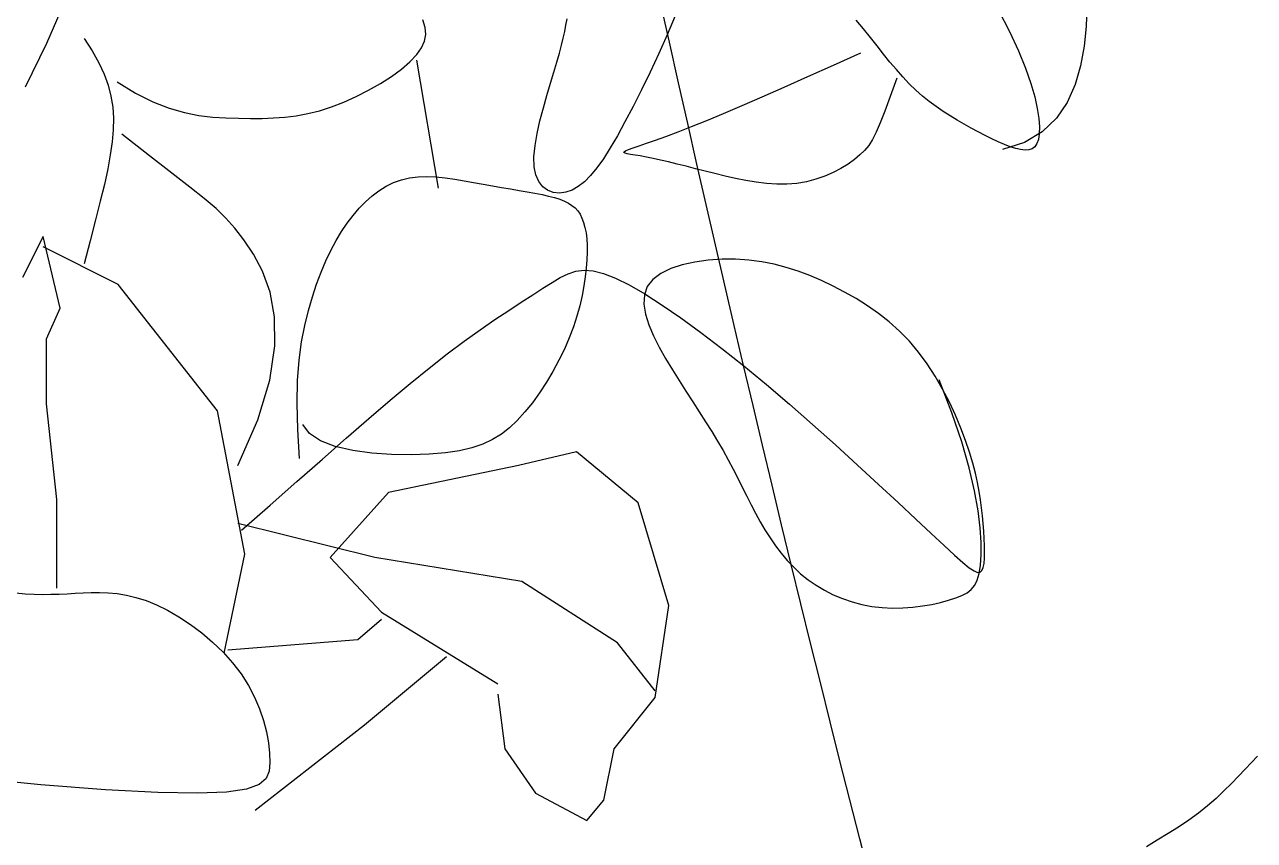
# Model space of a CAD drawing. Header units: metres. Extents: x 10 to 239, y 2 to 253.
# Drawn here: x 92.76 to 95.508, y 54.838 to 56.663 of the extents above; entities that cross this region are included whole.
import ezdxf

# ---------------------------------------------------------------- set-up
doc = ezdxf.new("R2010")
doc.units = ezdxf.units.M
doc.header["$MEASUREMENT"] = 0
doc.layers.add('1', color=7, linetype='Continuous')
doc.layers.add('cot200', color=9, linetype='Continuous')
doc.layers.add('bloques ARBOLES', color=7, linetype='Continuous', true_color=0xb8d897)

# ---------------------------------------------------------------- blocks, each defined once
blk = doc.blocks.new('ARB5')
blk.add_lwpolyline([(918, -3536.1), (946.8, -3506.6), (976.8, -3474.8), (1008.2, -3441.4), (1041.3, -3406.8), (1076.5, -3371.6), (1113.8, -3336.2), (1153.8, -3301.1), (1196.5, -3266.9), (1242.2, -3233.8), (1290.3, -3201.7), (1340, -3170.4), (1390.7, -3139.3), (1441.6, -3108.2)])
blk = doc.blocks.new('A$C6F4E7DED')
for p, q in [((39.56, 1094.82), (40.06, 1083.56)), ((91.85, 1093.27), (85.34, 1080.61)), ((282.86, 1089.98), (287.53, 1078.79)), ((654.17, 1073.88), (644.26, 1096.47)), ((40.06, 1083.56), (41.24, 1072.02)), ((171.62, 1082.22), (175.84, 1087.41)), ((347.38, 1084.47), (346.72, 1088.09)), ((348.14, 1080.75), (347.38, 1084.47)), ((430.24, 1079.02), (430.6, 1083.14)), ((430.6, 1083.14), (431.92, 1087.51)), ((85.34, 1080.61), (80.06, 1069.21)), ((163.6, 1072.14), (167.55, 1077.12)), ((167.55, 1077.12), (171.62, 1082.22)), ((287.53, 1078.79), (292.47, 1067.65)), ((349.01, 1076.81), (348.14, 1080.75)), ((350.05, 1072.55), (349.01, 1076.81)), ((430.9, 1075.03), (430.24, 1079.02)), ((632.09, 1076.59), (627.24, 1069.24)), ((41.24, 1072.02), (43.33, 1060.48)), ((80.06, 1069.21), (75.9, 1059.02)), ((159.74, 1067.3), (163.6, 1072.14)), ((189.38, 1060.77), (173.15, 1068.09)), ((351.28, 1067.86), (350.05, 1072.55)), ((432.63, 1071.07), (430.9, 1075.03)), ((435.51, 1067.02), (432.63, 1071.07)), ((627.24, 1069.24), (623.29, 1062.26)), ((666.66, 1047.9), (654.17, 1073.88)), ((152.19, 1058.14), (155.95, 1062.63)), ((155.95, 1062.63), (159.74, 1067.3)), ((204.48, 1054), (189.38, 1060.77)), ((292.47, 1067.65), (297.55, 1056.74)), ((352.73, 1062.62), (351.28, 1067.86)), ((354.46, 1056.72), (352.73, 1062.62)), ((422.71, 988.17), (435.51, 1063.83)), ((439.55, 1062.81), (435.51, 1067.02)), ((444.6, 1058.5), (439.55, 1062.81)), ((623.29, 1062.26), (620.17, 1055.55)), ((43.33, 1060.48), (46.59, 1049.29)), ((75.9, 1059.02), (72.74, 1049.99)), ((144.64, 1049.83), (148.43, 1053.87)), ((148.43, 1053.87), (152.19, 1058.14)), ((218.49, 1047.76), (204.48, 1054)), ((297.55, 1056.74), (302.67, 1046.25)), ((356.45, 1050.12), (354.46, 1056.72)), ((450.48, 1054.19), (444.6, 1058.5)), ((457.02, 1049.98), (450.48, 1054.19)), ((620.17, 1055.55), (617.81, 1049.02)), ((46.59, 1049.29), (51.27, 1038.81)), ((72.74, 1049.99), (70.46, 1042.05)), ((140.78, 1046.05), (144.64, 1049.83)), ((151.82, 1053.17), (155.8, 1042.33)), ((231.44, 1042.06), (218.49, 1047.76)), ((302.67, 1046.25), (307.69, 1036.35)), ((358.59, 1042.96), (356.45, 1050.12)), ((464.02, 1045.96), (457.02, 1049.98)), ((612.55, 1051.04), (601.7, 1044.31)), ((617.81, 1049.02), (616.17, 1042.55)), ((70.46, 1042.05), (68.94, 1035.16)), ((128.74, 1036.27), (132.82, 1039.3)), ((132.82, 1039.3), (136.84, 1042.55)), ((136.84, 1042.55), (140.78, 1046.05)), ((155.8, 1042.33), (159.06, 1033.58)), ((243.35, 1036.89), (231.44, 1042.06)), ((360.73, 1035.48), (358.59, 1042.96)), ((471.31, 1042.25), (464.02, 1045.96)), ((478.69, 1038.94), (471.31, 1042.25)), ((591.49, 1039.16), (581.87, 1035.38)), ((601.7, 1044.31), (591.49, 1039.16)), ((616.17, 1042.55), (615.18, 1036.06)), ((51.27, 1038.81), (57.64, 1029.38)), ((68.94, 1035.16), (68.06, 1029.25)), ((120.45, 1030.8), (124.61, 1033.45)), ((124.61, 1033.45), (128.74, 1036.27)), ((159.06, 1033.58), (161.78, 1026.61)), ((254.25, 1032.24), (243.35, 1036.89)), ((264.17, 1028.11), (254.25, 1032.24)), ((307.69, 1036.35), (312.51, 1027.24)), ((362.72, 1027.89), (360.73, 1035.48)), ((485.99, 1036.12), (478.69, 1038.94)), ((493.07, 1033.88), (485.99, 1036.12)), ((499.95, 1032.17), (493.07, 1033.88)), ((506.7, 1030.93), (499.95, 1032.17)), ((572.8, 1032.75), (564.22, 1031.05)), ((581.87, 1035.38), (572.8, 1032.75)), ((615.18, 1036.06), (614.78, 1029.43)), ((57.64, 1029.38), (65.96, 1021.35)), ((68.06, 1029.25), (67.71, 1024.28)), ((107.94, 1023.61), (112.1, 1025.91)), ((112.1, 1025.91), (116.27, 1028.3)), ((116.27, 1028.3), (120.45, 1030.8)), ((161.78, 1026.61), (164.15, 1021.12)), ((273.13, 1024.49), (264.17, 1028.11)), ((281.17, 1021.37), (273.13, 1024.49)), ((312.51, 1027.24), (317.02, 1019.06)), ((364.41, 1020.4), (362.72, 1027.89)), ((513.39, 1030.08), (506.7, 1030.93)), ((520.09, 1029.57), (513.39, 1030.08)), ((526.86, 1029.33), (520.09, 1029.57)), ((533.78, 1029.29), (526.86, 1029.33)), ((540.92, 1029.37), (533.78, 1029.29)), ((548.33, 1029.58), (540.92, 1029.37)), ((556.09, 1030.06), (548.33, 1029.58)), ((564.22, 1031.05), (556.09, 1030.06)), ((614.78, 1029.43), (614.91, 1022.58)), ((65.96, 1021.35), (76.49, 1015.07)), ((67.71, 1024.28), (67.79, 1020.19)), ((67.79, 1020.19), (68.26, 1016.92)), ((91.97, 1015.49), (95.79, 1017.29)), ((95.79, 1017.29), (99.75, 1019.27)), ((99.75, 1019.27), (103.81, 1021.39)), ((103.81, 1021.39), (107.94, 1023.61)), ((164.15, 1021.12), (166.34, 1016.79)), ((288.29, 1018.72), (281.17, 1021.37)), ((294.5, 1016.49), (288.29, 1018.72)), ((317.02, 1019.06), (321.24, 1011.83)), ((365.65, 1013.24), (364.41, 1020.4)), ((593.43, 1007.18), (609.86, 1020.06)), ((614.91, 1022.58), (615.52, 1015.39)), ((68.26, 1016.92), (69.12, 1014.39)), ((69.12, 1014.39), (70.35, 1012.56)), ((70.35, 1012.56), (71.95, 1011.36)), ((71.95, 1011.36), (73.89, 1010.72)), ((73.89, 1010.72), (76.17, 1010.58)), ((76.17, 1010.58), (78.77, 1010.89)), ((76.49, 1015.07), (89.5, 1010.89)), ((78.77, 1010.89), (81.69, 1011.57)), ((81.69, 1011.57), (84.89, 1012.59)), ((84.89, 1012.59), (88.33, 1013.91)), ((88.33, 1013.91), (91.97, 1015.49)), ((166.34, 1016.79), (168.54, 1013.31)), ((168.54, 1013.31), (170.93, 1010.39)), ((170.93, 1010.39), (173.68, 1007.71)), ((299.81, 1014.64), (294.5, 1016.49)), ((304.22, 1013.13), (299.81, 1014.64)), ((307.74, 1011.92), (304.22, 1013.13)), ((310.38, 1010.95), (307.74, 1011.92)), ((312.15, 1010.19), (310.38, 1010.95)), ((313.06, 1009.6), (312.15, 1010.19)), ((321.24, 1011.83), (325.25, 1005.51)), ((366.3, 1006.63), (365.65, 1013.24)), ((615.52, 1015.39), (616.6, 1007.71)), ((173.68, 1007.71), (176.95, 1005.02)), ((176.95, 1005.02), (180.71, 1002.35)), ((281.76, 1002.31), (286.78, 1003.55)), ((286.78, 1003.55), (291.5, 1004.66)), ((291.5, 1004.66), (295.88, 1005.64)), ((295.88, 1005.64), (299.89, 1006.46)), ((299.89, 1006.46), (303.47, 1007.11)), ((303.47, 1007.11), (306.58, 1007.62)), ((306.58, 1007.62), (309.16, 1008.03)), ((309.16, 1008.03), (311.15, 1008.4)), ((311.15, 1008.4), (312.5, 1008.75)), ((312.5, 1008.75), (313.16, 1009.14)), ((313.16, 1009.14), (313.06, 1009.6)), ((325.25, 1005.51), (329.08, 1000.09)), ((366.19, 1000.78), (366.3, 1006.63)), ((580.17, 996.93), (593.43, 1007.18)), ((616.6, 1007.71), (618.12, 999.41)), ((180.71, 1002.35), (184.93, 999.76)), ((184.93, 999.76), (189.55, 997.34)), ((189.55, 997.34), (194.51, 995.16)), ((253.37, 995.24), (259.36, 996.7)), ((259.36, 996.7), (265.23, 998.16)), ((265.23, 998.16), (270.94, 999.6)), ((270.94, 999.6), (276.46, 1000.99)), ((276.46, 1000.99), (281.76, 1002.31)), ((329.08, 1000.09), (332.8, 995.55)), ((332.8, 995.55), (336.45, 991.85)), ((363.49, 991.92), (365.23, 995.87)), ((365.23, 995.87), (366.19, 1000.78)), ((569.55, 988.72), (580.17, 996.93)), ((618.12, 999.41), (620.09, 990.34)), ((194.51, 995.16), (199.78, 993.3)), ((199.78, 993.3), (205.29, 991.83)), ((205.29, 991.83), (211.01, 990.84)), ((211.01, 990.84), (216.88, 990.37)), ((216.88, 990.37), (222.86, 990.38)), ((222.86, 990.38), (228.93, 990.8)), ((228.93, 990.8), (235.05, 991.57)), ((235.05, 991.57), (241.19, 992.61)), ((241.19, 992.61), (247.3, 993.86)), ((247.3, 993.86), (253.37, 995.24)), ((336.45, 991.85), (340.1, 988.99)), ((340.1, 988.99), (343.79, 986.93)), ((358.19, 986.8), (361.1, 988.91)), ((361.1, 988.91), (363.49, 991.92)), ((385.4, 988.53), (380.14, 987.65)), ((390.81, 989.46), (385.4, 988.53)), ((396.33, 990.44), (390.81, 989.46)), ((401.91, 991.47), (396.33, 990.44)), ((407.52, 992.49), (401.91, 991.47)), ((413.13, 993.42), (407.52, 992.49)), ((418.68, 994.19), (413.13, 993.42)), ((424.16, 994.72), (418.68, 994.19)), ((429.53, 994.94), (424.16, 994.72)), ((434.75, 994.77), (429.53, 994.94)), ((439.78, 994.14), (434.75, 994.77)), ((444.59, 993), (439.78, 994.14)), ((449.2, 991.34), (444.59, 993)), ((453.61, 989.19), (449.2, 991.34)), ((457.84, 986.57), (453.61, 989.19)), ((561.04, 981.95), (569.55, 988.72)), ((620.09, 990.34), (622.48, 980.34)), ((343.79, 986.93), (347.55, 985.66)), ((347.55, 985.66), (351.29, 985.2)), ((351.06, 981.51), (348.33, 980.44)), ((354.14, 982.47), (351.06, 981.51)), ((351.29, 985.2), (354.88, 985.57)), ((357.6, 983.38), (354.14, 982.47)), ((354.88, 985.57), (358.19, 986.8)), ((361.46, 984.25), (357.6, 983.38)), ((365.69, 985.1), (361.46, 984.25)), ((370.24, 985.94), (365.69, 985.1)), ((375.07, 986.78), (370.24, 985.94)), ((380.14, 987.65), (375.07, 986.78)), ((461.89, 983.52), (457.84, 986.57)), ((465.78, 980.04), (461.89, 983.52)), ((554.12, 976.03), (561.04, 981.95)), ((340.44, 974.62), (339.07, 972.61)), ((342.02, 976.37), (340.44, 974.62)), ((343.84, 977.91), (342.02, 976.37)), ((345.94, 979.25), (343.84, 977.91)), ((348.33, 980.44), (345.94, 979.25)), ((469.52, 976.18), (465.78, 980.04)), ((473.12, 971.94), (469.52, 976.18)), ((548.26, 970.37), (554.12, 976.03)), ((622.48, 980.34), (625.28, 969.27)), ((336.93, 967.74), (336.14, 964.86)), ((337.91, 970.32), (336.93, 967.74)), ((339.07, 972.61), (337.91, 970.32)), ((476.59, 967.34), (473.12, 971.94)), ((479.94, 962.38), (476.59, 967.34)), ((542.94, 964.38), (548.26, 970.37)), ((625.28, 969.27), (628.49, 956.99)), ((335.54, 961.67), (335.13, 958.17)), ((336.14, 964.86), (335.54, 961.67)), ((483.15, 957.04), (479.94, 962.38)), ((537.61, 957.47), (542.94, 964.38)), ((646.23, 917.09), (656.33, 959.49)), ((656.33, 959.49), (668.46, 935.26)), ((334.91, 954.34), (334.88, 950.19)), ((335.13, 958.17), (334.91, 954.34)), ((486.23, 951.28), (483.15, 957.04)), ((531.99, 949.09), (537.61, 957.47)), ((611.88, 931.22), (656.33, 953.43)), ((628.49, 956.99), (632.09, 943.33)), ((224.38, 943.12), (231.74, 944.55)), ((231.74, 944.55), (239.31, 945.53)), ((239.31, 945.53), (247.13, 946.03)), ((247.13, 946.03), (255.19, 946.02)), ((255.19, 946.02), (263.29, 945.49)), ((263.29, 945.49), (271.2, 944.4)), ((334.88, 950.19), (335.03, 945.69)), ((335.03, 945.69), (335.39, 940.85)), ((489.18, 945.1), (486.23, 951.28)), ((491.99, 938.48), (489.18, 945.1)), ((526.59, 938.92), (531.99, 949.09)), ((203.23, 936.42), (210.16, 939.03)), ((210.16, 939.03), (217.2, 941.27)), ((217.2, 941.27), (224.38, 943.12)), ((271.2, 944.4), (278.66, 942.74)), ((278.66, 942.74), (285.45, 940.49)), ((285.45, 940.49), (291.32, 937.6)), ((291.32, 937.6), (296.03, 934.07)), ((325.21, 937.67), (318.19, 934.92)), ((331.27, 939.18), (325.21, 937.67)), ((336.61, 939.57), (331.27, 939.18)), ((335.39, 940.85), (335.95, 935.69)), ((341.47, 938.96), (336.61, 939.57)), ((346.1, 937.46), (341.47, 938.96)), ((350.73, 935.21), (346.1, 937.46)), ((494.67, 931.39), (491.99, 938.48)), ((522.17, 926.66), (526.59, 938.92)), ((182.73, 926.66), (189.54, 930.21)), ((189.54, 930.21), (196.36, 933.47)), ((196.36, 933.47), (203.23, 936.42)), ((296.03, 934.07), (299.33, 929.87)), ((310.03, 930.85), (300.79, 925.51)), ((318.19, 934.92), (310.03, 930.85)), ((335.95, 935.69), (336.77, 930.24)), ((336.77, 930.24), (337.85, 924.53)), ((355.61, 932.3), (350.73, 935.21)), ((360.97, 928.86), (355.61, 932.3)), ((497.2, 923.82), (494.67, 931.39)), ((553.28, 856.52), (611.88, 931.22)), ((169.29, 918.57), (175.96, 922.79)), ((175.96, 922.79), (182.73, 926.66)), ((300.79, 925.51), (290.58, 919)), ((299.33, 929.87), (301.07, 925)), ((301.07, 925), (301.37, 919.55)), ((337.85, 924.53), (339.24, 918.58)), ((367.01, 924.99), (360.97, 928.86)), ((373.76, 920.65), (367.01, 924.99)), ((499.58, 915.71), (497.2, 923.82)), ((519.49, 912.04), (522.17, 926.66)), ((162.76, 913.97), (169.29, 918.57)), ((290.58, 919), (279.5, 911.41)), ((301.37, 919.55), (300.45, 913.62)), ((339.24, 918.58), (340.95, 912.42)), ((381.2, 915.79), (373.76, 920.65)), ((389.32, 910.36), (381.2, 915.79)), ((501.72, 906.9), (499.58, 915.71)), ((654.31, 898.92), (646.23, 917.09)), ((150.32, 903.52), (156.42, 908.97)), ((156.42, 908.97), (162.76, 913.97)), ((279.5, 911.41), (267.69, 902.82)), ((300.45, 913.62), (298.49, 907.33)), ((340.95, 912.42), (343.02, 906.08)), ((398.09, 904.29), (389.32, 910.36)), ((519.3, 894.77), (519.49, 912.04)), ((144.51, 897.6), (150.32, 903.52)), ((267.69, 902.82), (255.25, 893.33)), ((298.49, 907.33), (295.72, 900.78)), ((343.02, 906.08), (345.47, 899.59)), ((407.5, 897.54), (398.09, 904.29)), ((503.55, 897.19), (501.72, 906.9)), ((139.02, 891.18), (144.51, 897.6)), ((292.32, 894.1), (288.52, 887.38)), ((295.72, 900.78), (292.32, 894.1)), ((345.47, 899.59), (348.32, 892.98)), ((417.53, 890.04), (407.5, 897.54)), ((504.97, 886.38), (503.55, 897.19)), ((522.34, 874.56), (519.3, 894.77)), ((654.31, 860.55), (654.31, 898.92)), ((133.9, 884.24), (139.02, 891.18)), ((255.25, 893.33), (242.3, 883.02)), ((288.52, 887.38), (284.51, 880.74)), ((348.32, 892.98), (351.54, 886.33)), ((428.16, 881.75), (417.53, 890.04)), ((129.17, 876.91), (133.9, 884.24)), ((242.3, 883.02), (228.94, 872)), ((284.51, 880.74), (280.48, 874.28)), ((351.54, 886.33), (355.08, 879.74)), ((355.08, 879.74), (358.9, 873.3)), ((439.38, 872.62), (428.16, 881.75)), ((505.89, 874.28), (504.97, 886.38)), ((119.43, 855.32), (126.89, 874.69)), ((124.83, 869.3), (129.17, 876.91)), ((228.94, 872), (215.33, 860.37)), ((280.48, 874.28), (276.47, 867.98)), ((358.9, 873.3), (362.96, 867.09)), ((451.25, 862.65), (439.38, 872.62)), ((506.22, 860.69), (505.89, 874.28)), ((529.37, 851.14), (522.34, 874.56)), ((120.87, 861.56), (124.83, 869.3)), ((276.47, 867.98), (272.51, 861.84)), ((362.96, 867.09), (367.21, 861.21)), ((117.32, 853.83), (120.87, 861.56)), ((215.33, 860.37), (201.66, 848.38)), ((272.51, 861.84), (268.64, 855.84)), ((367.21, 861.21), (371.61, 855.75)), ((463.82, 851.85), (451.25, 862.65)), ((505.88, 845.41), (506.22, 860.69)), ((648.25, 804.02), (654.31, 860.55)), ((113.58, 838.01), (119.43, 855.32)), ((114.15, 846.22), (117.32, 853.83)), ((268.64, 855.84), (264.88, 849.97)), ((371.61, 855.75), (376.12, 850.8)), ((376.12, 850.8), (380.73, 846.42)), ((477.14, 840.24), (463.82, 851.85)), ((541.15, 824.21), (529.37, 851.14)), ((537.11, 771.72), (553.28, 856.52)), ((111.4, 838.89), (114.15, 846.22)), ((201.66, 848.38), (188.17, 836.29)), ((261.26, 844.21), (257.8, 838.55)), ((264.88, 849.97), (261.26, 844.21)), ((380.73, 846.42), (385.55, 842.63)), ((492.36, 838.65), (498.92, 842.98)), ((498.92, 842.98), (502.76, 848.44)), ((504.78, 828.25), (505.88, 845.41)), ((109.04, 831.95), (111.4, 838.89)), ((109.16, 822.65), (113.58, 838.01)), ((188.17, 836.29), (175.1, 824.38)), ((257.8, 838.55), (254.54, 832.96)), ((385.55, 842.63), (390.77, 839.39)), ((390.77, 839.39), (396.52, 836.68)), ((396.52, 836.68), (402.97, 834.49)), ((491.27, 827.82), (477.14, 840.24)), ((483.64, 835.35), (492.36, 838.65)), ((107.09, 825.52), (109.04, 831.95)), ((254.54, 832.96), (251.49, 827.44)), ((304.72, 802), (341.1, 832.29)), ((341.1, 832.29), (375.45, 824.21)), ((402.97, 834.49), (410.29, 832.79)), ((410.29, 832.79), (418.63, 831.56)), ((418.63, 831.56), (428.16, 830.77)), ((428.16, 830.77), (438.9, 830.44)), ((438.9, 830.44), (450.4, 830.62)), ((450.4, 830.62), (462.08, 831.44)), ((462.08, 831.44), (473.35, 832.98)), ((473.35, 832.98), (483.64, 835.35)), ((105.51, 819.56), (107.09, 825.52)), ((105.99, 809.13), (109.16, 822.65)), ((175.1, 824.38), (162.67, 812.91)), ((248.61, 821.99), (245.87, 816.61)), ((251.49, 827.44), (248.61, 821.99)), ((375.45, 824.21), (452.24, 808.06)), ((506.28, 814.61), (491.27, 827.82)), ((103.24, 808.78), (104.24, 814)), ((104.24, 814), (105.51, 819.56)), ((245.87, 816.61), (243.21, 811.3)), ((522.21, 800.61), (506.28, 814.61)), ((102.45, 803.82), (103.24, 808.78)), ((103.89, 797.34), (105.99, 809.13)), ((162.67, 812.91), (151.13, 802.15)), ((243.21, 811.3), (240.61, 806.07)), ((452.24, 808.06), (486.59, 769.7)), ((101.85, 799.07), (102.45, 803.82)), ((151.13, 802.15), (140.7, 792.37)), ((238.01, 800.93), (235.37, 795.87)), ((240.61, 806.07), (238.01, 800.93)), ((286.53, 741.43), (304.72, 802)), ((539.13, 785.85), (522.21, 800.61)), ((648.25, 751.53), (648.25, 804.02)), ((100.96, 789.89), (101.36, 794.44)), ((101.36, 794.44), (101.85, 799.07)), ((102.67, 787.17), (103.89, 797.34)), ((140.7, 792.37), (131.61, 783.83)), ((235.37, 795.87), (232.65, 790.9)), ((100.31, 780.94), (100.6, 785.36)), ((100.6, 785.36), (100.96, 789.89)), ((102.15, 778.5), (102.67, 787.17)), ((229.8, 786.03), (226.81, 781.28)), ((232.65, 790.9), (229.8, 786.03)), ((460.32, 769.7), (541.15, 789.89)), ((100.11, 776.71), (100.31, 780.94)), ((102.14, 771.21), (102.15, 778.5)), ((131.61, 783.83), (124.04, 776.75)), ((226.81, 781.28), (223.64, 776.67)), ((100.04, 772.77), (100.11, 776.71)), ((100.12, 769.23), (100.04, 772.77)), ((102.5, 765.2), (102.14, 771.21)), ((117.88, 771.09), (112.98, 766.77)), ((124.04, 776.75), (117.88, 771.09)), ((220.27, 772.22), (216.68, 767.97)), ((223.64, 776.67), (220.27, 772.22)), ((549.23, 713.17), (537.11, 771.72)), ((100.39, 766.18), (100.12, 769.23)), ((100.89, 763.73), (100.39, 766.18)), ((101.64, 761.96), (100.89, 763.73)), ((103.23, 760.31), (102.5, 765.2)), ((109.17, 763.69), (106.29, 761.75)), ((112.98, 766.77), (109.17, 763.69)), ((212.85, 763.93), (208.75, 760.12)), ((216.68, 767.97), (212.85, 763.93)), ((373.43, 755.57), (460.32, 769.7)), ((486.59, 769.7), (456.28, 737.4)), ((102.69, 760.98), (101.64, 761.96)), ((104.19, 760.88), (102.69, 760.98)), ((104.35, 756.39), (103.23, 760.31)), ((106.29, 761.75), (104.19, 760.88)), ((105.91, 753.27), (104.35, 756.39)), ((204.36, 756.58), (199.66, 753.32)), ((208.75, 760.12), (204.36, 756.58)), ((107.93, 750.82), (105.91, 753.27)), ((110.45, 748.86), (107.93, 750.82)), ((113.51, 747.24), (110.45, 748.86)), ((194.67, 750.36), (189.44, 747.72)), ((199.66, 753.32), (194.67, 750.36)), ((316.85, 719.23), (373.43, 755.57)), ((617.8, 748.83), (612.55, 748.35)), ((622.88, 749.01), (617.8, 748.83)), ((627.82, 748.98), (622.88, 749.01)), ((632.66, 748.81), (627.82, 748.98)), ((637.41, 748.57), (632.66, 748.81)), ((642.13, 748.33), (637.41, 748.57)), ((672.38, 748.81), (666.88, 748.29)), ((117.13, 745.81), (113.51, 747.24)), ((121.33, 744.45), (117.13, 745.81)), ((126.05, 743.16), (121.33, 744.45)), ((131.2, 742.02), (126.05, 743.16)), ((136.7, 741.06), (131.2, 742.02)), ((172.53, 741.95), (166.6, 740.81)), ((178.33, 743.5), (172.53, 741.95)), ((183.98, 745.43), (178.33, 743.5)), ((189.44, 747.72), (183.98, 745.43)), ((294.62, 686.92), (286.53, 741.43)), ((589.24, 741.72), (582.72, 738.5)), ((595.47, 744.24), (589.24, 741.72)), ((601.41, 746.14), (595.47, 744.24)), ((607.09, 747.47), (601.41, 746.14)), ((612.55, 748.35), (607.09, 747.47)), ((646.87, 748.11), (642.13, 748.33)), ((651.67, 747.96), (646.87, 748.11)), ((656.57, 747.91), (651.67, 747.96)), ((661.62, 748.01), (656.57, 747.91)), ((666.88, 748.29), (661.62, 748.01)), ((142.48, 740.33), (136.7, 741.06)), ((148.43, 739.89), (142.48, 740.33)), ((154.49, 739.8), (148.43, 739.89)), ((160.57, 740.09), (154.49, 739.8)), ((166.6, 740.81), (160.57, 740.09)), ((456.28, 737.4), (387.57, 695)), ((576.02, 734.62), (569.26, 730.15)), ((582.72, 738.5), (576.02, 734.62)), ((470.42, 721.24), (456.28, 733.36)), ((569.26, 730.15), (562.57, 725.14)), ((547.21, 715.19), (470.42, 721.24)), ((556.11, 719.64), (549.98, 713.73)), ((562.57, 725.14), (556.11, 719.64)), ((294.62, 690.96), (316.85, 719.23)), ((549.98, 713.73), (544.34, 707.47)), ((466.38, 670.77), (417.88, 711.15)), ((544.34, 707.47), (539.31, 700.9)), ((539.31, 700.9), (534.99, 694.1)), ((534.99, 694.1), (531.38, 687.16)), ((318.87, 656.64), (294.62, 686.92)), ((387.57, 688.94), (383.53, 656.64)), ((531.38, 687.16), (528.44, 680.19)), ((528.44, 680.19), (526.11, 673.29)), ((531.05, 620.29), (466.38, 670.77)), ((526.11, 673.29), (524.38, 666.57)), ((524.38, 666.57), (523.19, 660.12)), ((324.93, 626.35), (318.87, 656.64)), ((383.53, 656.64), (365.34, 630.39)), ((522.5, 654.04), (522.28, 648.45)), ((523.19, 660.12), (522.5, 654.04)), ((522.28, 648.45), (522.66, 643.45)), ((522.66, 643.45), (524.44, 639.11)), ((657.69, 635.25), (701.64, 639.69)), ((524.44, 639.11), (528.6, 635.54)), ((528.6, 635.54), (536.12, 632.83)), ((536.12, 632.83), (547.97, 631.06)), ((588.59, 630.72), (619.32, 632.32)), ((619.32, 632.32), (657.69, 635.25)), ((335.03, 614.24), (324.93, 626.35)), ((365.34, 630.39), (335.03, 614.24)), ((547.97, 631.06), (565.14, 630.33)), ((565.14, 630.33), (588.59, 630.72))]:
    blk.add_line(p, q)
blk = doc.blocks.new('asddsd')
at = {"layer": 'bloques ARBOLES', "xscale": -0.00378276582045174, "yscale": 0.00378276582045174, "zscale": 0.00378276582045174}
blk.add_blockref('A$C6F4E7DED', (76.6553, 43.2571, 1.2423), dxfattribs=at)
at = {"layer": 'bloques ARBOLES', "xscale": 0.0004740765671158, "yscale": 0.0004740765671158, "zscale": 0.0004740765671158, "rotation": 180}
blk.add_blockref('ARB5', (77.3221, 44.0482), dxfattribs=at)

msp = doc.modelspace()

# ---------------------------------------------------------------- linework, layer by layer
at = {"layer": 'cot200'}
for points, knots in [([(105.215, 34.10371), (103.29078, 34.12742), (101.5175, 34.52126), (99.89572, 35.28658), (99.01349, 35.70291), (98.17608, 36.22917), (97.3836, 36.86557), (94.26818, 39.36743), (91.84697, 43.57158), (90.12537, 49.4912), (89.99638, 49.9347), (89.87133, 50.38782), (89.75033, 50.85097), (88.88037, 54.18111), (88.22034, 58.02966), (87.76942, 62.39456)], [2.7323709, 2.7323709, 2.7323709, 2.7323709, 2.9382831, 2.9382831, 2.9382831, 3.0502975, 3.0502975, 3.0502975, 3.4906512, 3.4906512, 3.4906512, 3.5236424, 3.5236424, 3.5236424, 3.7608538, 3.7608538, 3.7608538, 3.7608538]), ([(105.215, 38.77893), (103.21805, 39.64315), (101.44463, 41.05548), (99.89572, 43.01834), (98.29825, 45.04274), (96.93959, 47.65274), (95.82084, 50.85097), (94.68617, 54.09467), (93.79828, 57.94346), (93.15601, 62.39456)], [2.92332982, 2.92332982, 2.92332982, 2.92332982, 3.17348293, 3.17348293, 3.17348293, 3.43147912, 3.43147912, 3.43147912, 3.69314249, 3.69314249, 3.69314249, 3.69314249])]:
    msp.add_open_spline(points, degree=3, knots=knots, dxfattribs=at)

# ---------------------------------------------------------------- block references
at = {"layer": '1', "lineweight": 0}
msp.add_blockref('asddsd', (18.62841, 9.30206), dxfattribs=at)

doc.saveas('drawing.dxf')
